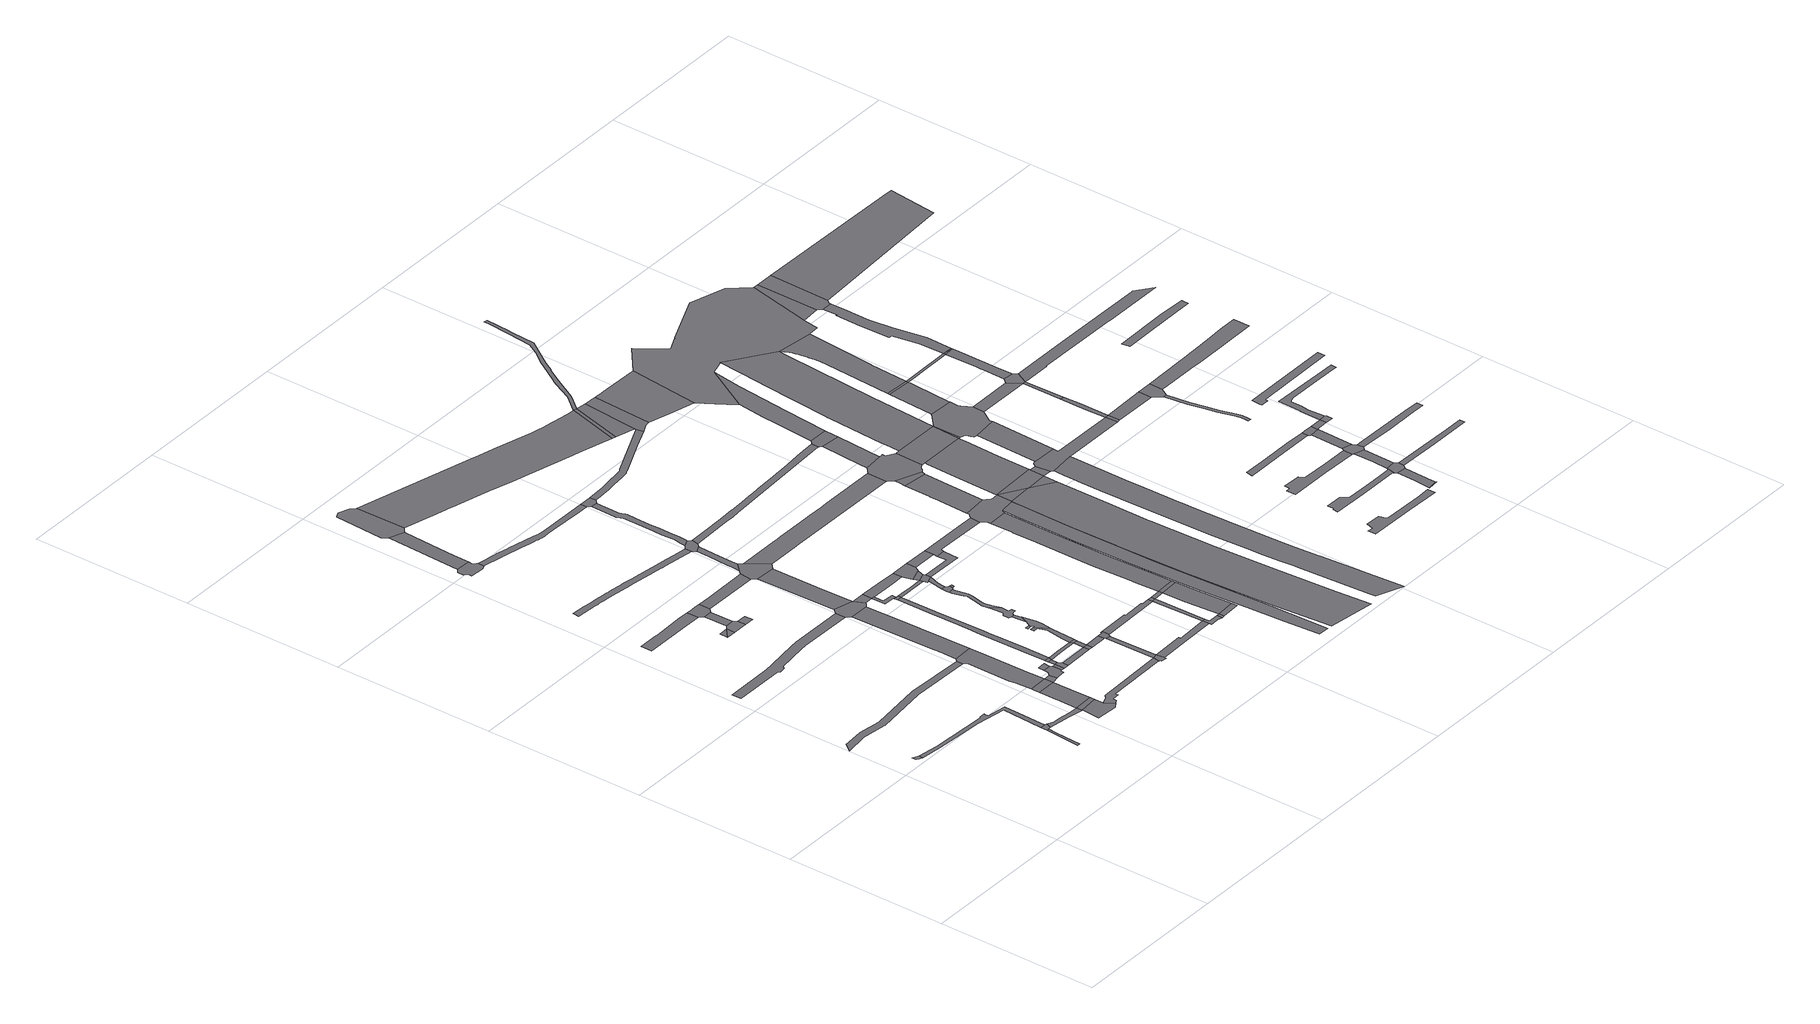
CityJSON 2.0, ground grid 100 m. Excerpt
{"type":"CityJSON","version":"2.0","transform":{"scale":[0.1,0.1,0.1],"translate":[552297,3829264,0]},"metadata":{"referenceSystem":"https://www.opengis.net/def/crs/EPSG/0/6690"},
"CityObjects":{
"road1":{"type":"Road","geometry":[{"type":"MultiSurface","lod":"1","boundaries":[[[0,1,2,3,4]]]}]},
"road2":{"type":"Road","attributes":{"RoadStructureAttribute.sectionType":"1"},"geometry":[{"type":"MultiSurface","lod":"1","boundaries":[[[5,6,7,8,9,10,11,12,13,14,15,4,3,16,17,18,19,20]]]}]},
"road3":{"type":"Road","attributes":{"RoadStructureAttribute.sectionType":"1"},"geometry":[{"type":"MultiSurface","lod":"1","boundaries":[[[21,22,23,24,25,26,27,28,29,30,31]]]}]},
"road4":{"type":"Road","attributes":{"RoadStructureAttribute.sectionType":"1"},"geometry":[{"type":"MultiSurface","lod":"1","boundaries":[[[32,33,34,35,36]]]}]},
"road5":{"type":"Road","geometry":[{"type":"MultiSurface","lod":"1","boundaries":[[[19,34,33,37,38,20]]]}]},
"road6":{"type":"Road","attributes":{"RoadStructureAttribute.sectionType":"1"},"geometry":[{"type":"MultiSurface","lod":"1","boundaries":[[[39,40,41,38,37,42,43,44,45]]]}]},
"road7":{"type":"Road","attributes":{"RoadStructureAttribute.sectionType":"1"},"geometry":[{"type":"MultiSurface","lod":"1","boundaries":[[[46,47,48,49,50,51,52,53]]]}]},
"road8":{"type":"Road","attributes":{"RoadStructureAttribute.sectionType":"1"},"geometry":[{"type":"MultiSurface","lod":"1","boundaries":[[[54,55,56,57,58,59,60,61,62,63,64,65,66,67,68,69]]]}]},
"road9":{"type":"Road","attributes":{"RoadStructureAttribute.sectionType":"1"},"geometry":[{"type":"MultiSurface","lod":"1","boundaries":[[[70,71,72]]]}]},
"road10":{"type":"Road","attributes":{"RoadStructureAttribute.sectionType":"1"},"geometry":[{"type":"MultiSurface","lod":"1","boundaries":[[[73,71,70]]]}]},
"road11":{"type":"Road","geometry":[{"type":"MultiSurface","lod":"1","boundaries":[[[74,75,76,77,78,79]]]}]},
"road12":{"type":"Road","geometry":[{"type":"MultiSurface","lod":"1","boundaries":[[[80,45,44,75,74]]]}]},
"road13":{"type":"Road","geometry":[{"type":"MultiSurface","lod":"1","boundaries":[[[81,70,72,82,83,84]]]}]},
"road14":{"type":"Road","attributes":{"RoadStructureAttribute.sectionType":"1"},"geometry":[{"type":"MultiSurface","lod":"1","boundaries":[[[85,86,87,88,89,45,80,90,91,92]]]}]},
"road15":{"type":"Road","geometry":[{"type":"MultiSurface","lod":"1","boundaries":[[[93,94,95,96,97,98,99,100,101,102,103,104,105,106,107,108,109]]]}]},
"road16":{"type":"Road","attributes":{"RoadStructureAttribute.sectionType":"1"},"geometry":[{"type":"MultiSurface","lod":"1","boundaries":[[[110,81,84,111]]]}]},
"road17":{"type":"Road","geometry":[{"type":"MultiSurface","lod":"1","boundaries":[[[112,113,114,85,92]]]}]},
"road18":{"type":"Road","geometry":[{"type":"MultiSurface","lod":"1","boundaries":[[[115,116,53,52,110,111,117,118]]]}]},
"road19":{"type":"Road","geometry":[{"type":"MultiSurface","lod":"1","boundaries":[[[119,120,83,82]]]}]},
"road20":{"type":"Road","attributes":{"function":"3","RoadStructureAttribute.sectionType":"1"},"geometry":[{"type":"MultiSurface","lod":"1","boundaries":[[[121,122,93,109,123,124,125,126]]]}]},
"road21":{"type":"Road","geometry":[{"type":"MultiSurface","lod":"1","boundaries":[[[127,128,129,130,131,132,31,30,133,134,135,136,137,138,113,112]]]}]},
"road22":{"type":"Road","attributes":{"RoadStructureAttribute.sectionType":"1"},"geometry":[{"type":"MultiSurface","lod":"1","boundaries":[[[139,112,92,140]]]}]},
"road23":{"type":"Road","geometry":[{"type":"MultiSurface","lod":"1","boundaries":[[[141,142,139,140,143,144,145,146,147,148]]]}]},
"road24":{"type":"Road","attributes":{"RoadStructureAttribute.sectionType":"1"},"geometry":[{"type":"MultiSurface","lod":"1","boundaries":[[[149,150,151,152,153,154,155,156,157,158,159,160,161,162,163,164,165,166,167,168,169,170,171,172,173,174,175,176,177,178,179,180,181,182,183,184,185,186,187]]]}]},
"road25":{"type":"Road","geometry":[{"type":"MultiSurface","lod":"1","boundaries":[[[188,189,141,148]]]}]},
"road26":{"type":"Road","geometry":[{"type":"MultiSurface","lod":"1","boundaries":[[[190,191,192,193,121,126,194,195,196,197]]]}]},
"road27":{"type":"Road","attributes":{"RoadStructureAttribute.sectionType":"1"},"geometry":[{"type":"MultiSurface","lod":"1","boundaries":[[[147,146,198,199]]]}]},
"road28":{"type":"Road","attributes":{"RoadStructureAttribute.sectionType":"1"},"geometry":[{"type":"MultiSurface","lod":"1","boundaries":[[[200,201,202,79,78,203,204,205,206,207]]]}]},
"road29":{"type":"Road","geometry":[{"type":"MultiSurface","lod":"1","boundaries":[[[208,209,199,198,210,211]]]}]},
"road30":{"type":"Road","attributes":{"RoadStructureAttribute.sectionType":"1"},"geometry":[{"type":"MultiSurface","lod":"1","boundaries":[[[212,213,214,215,216,217,132,131,218,219]]]}]},
"road31":{"type":"Road","attributes":{"RoadStructureAttribute.sectionType":"1"},"geometry":[{"type":"MultiSurface","lod":"1","boundaries":[[[220,199,209,221]]]}]},
"road32":{"type":"Road","geometry":[{"type":"MultiSurface","lod":"1","boundaries":[[[222,220,221,223]]]}]},
"road33":{"type":"Road","attributes":{"RoadStructureAttribute.sectionType":"1"},"geometry":[{"type":"MultiSurface","lod":"1","boundaries":[[[224,118,117,225,226]]]}]},
"road34":{"type":"Road","attributes":{"RoadStructureAttribute.sectionType":"1"},"geometry":[{"type":"MultiSurface","lod":"1","boundaries":[[[227,211,210,228]]]}]},
"road35":{"type":"Road","geometry":[{"type":"MultiSurface","lod":"1","boundaries":[[[229,69,68,230,212,219,231,232,233]]]}]},
"road36":{"type":"Road","attributes":{"RoadStructureAttribute.sectionType":"1"},"geometry":[{"type":"MultiSurface","lod":"1","boundaries":[[[234,223,221,235,236,237]]]}]},
"road37":{"type":"Road","attributes":{"RoadStructureAttribute.sectionType":"1"},"geometry":[{"type":"MultiSurface","lod":"1","boundaries":[[[238,239,240,241,242,243,244,245,246,247,248,249,250,251,222,223]]]}]},
"road38":{"type":"Road","attributes":{"RoadStructureAttribute.sectionType":"1"},"geometry":[{"type":"MultiSurface","lod":"1","boundaries":[[[252,253,254,255,256,257,258,259,260,261,262,105,104,263,264,265,266,267,268,269,270,271,272,273,274,275,276,277,278,279,280,281,282,283,284,285,286,287,288,289,290,291,292,293,294]]]}]},
"road39":{"type":"Road","attributes":{"RoadStructureAttribute.sectionType":"1"},"geometry":[{"type":"MultiSurface","lod":"1","boundaries":[[[295,296,297,229,233,298,299,300,301,302]]]}]},
"road40":{"type":"Road","geometry":[{"type":"MultiSurface","lod":"1","boundaries":[[[303,233,232,304,305]]]}]},
"road41":{"type":"Road","geometry":[{"type":"MultiSurface","lod":"1","boundaries":[[[306,227,228,307]]]}]},
"road42":{"type":"Road","attributes":{"RoadStructureAttribute.sectionType":"1"},"geometry":[{"type":"MultiSurface","lod":"1","boundaries":[[[236,227,306,308]]]}]},
"road43":{"type":"Road","geometry":[{"type":"MultiSurface","lod":"1","boundaries":[[[237,236,308,309]]]}]},
"road44":{"type":"Road","geometry":[{"type":"MultiSurface","lod":"1","boundaries":[[[310,200,207,311,312,313,314,315,316]]]}]},
"road45":{"type":"Road","attributes":{"RoadStructureAttribute.sectionType":"1"},"geometry":[{"type":"MultiSurface","lod":"1","boundaries":[[[317,318,319,320,321,322,323,237,309,324,325,326]]]}]},
"road46":{"type":"Road","attributes":{"RoadStructureAttribute.sectionType":"1"},"geometry":[{"type":"MultiSurface","lod":"1","boundaries":[[[304,327,328,329,330,331,332]]]}]},
"road47":{"type":"Road","attributes":{"RoadStructureAttribute.sectionType":"1"},"geometry":[{"type":"MultiSurface","lod":"1","boundaries":[[[333,306,307,334,335]]]}]},
"road48":{"type":"Road","geometry":[{"type":"MultiSurface","lod":"1","boundaries":[[[336,337,338,339,340]]]}]},
"road49":{"type":"Road","geometry":[{"type":"MultiSurface","lod":"1","boundaries":[[[341,342,343,344,226,225,295,302,345,346]]]}]},
"road50":{"type":"Road","geometry":[{"type":"MultiSurface","lod":"1","boundaries":[[[328,245,244,347,329]]]}]},
"road51":{"type":"Road","attributes":{"RoadStructureAttribute.sectionType":"1"},"geometry":[{"type":"MultiSurface","lod":"1","boundaries":[[[348,200,310,349]]]}]},
"road52":{"type":"Road","attributes":{"RoadStructureAttribute.sectionType":"1"},"geometry":[{"type":"MultiSurface","lod":"1","boundaries":[[[350,351,352,353,354,355,356,357,358,343,342]]]}]},
"road53":{"type":"Road","geometry":[{"type":"MultiSurface","lod":"1","boundaries":[[[359,360,361,362,340,339,363,364,317,326]]]}]},
"road54":{"type":"Road","attributes":{"RoadStructureAttribute.sectionType":"1"},"geometry":[{"type":"MultiSurface","lod":"1","boundaries":[[[365,366,367,368,362,361]]]}]},
"road55":{"type":"Road","geometry":[{"type":"MultiSurface","lod":"1","boundaries":[[[369,370,371,333,335,372,348,349,373,374,375]]]}]},
"road56":{"type":"Road","geometry":[{"type":"MultiSurface","lod":"1","boundaries":[[[376,377,378,187,186,379,380,354,353,381,382]]]}]},
"road57":{"type":"Road","attributes":{"RoadStructureAttribute.sectionType":"1"},"geometry":[{"type":"MultiSurface","lod":"1","boundaries":[[[383,384,305,304,332,385,386,387]]]}]},
"road58":{"type":"Road","geometry":[{"type":"MultiSurface","lod":"1","boundaries":[[[388,389,390,391,392,367,366,393,394,395,396,397,398,399]]]}]},
"road59":{"type":"Road","attributes":{"RoadStructureAttribute.sectionType":"1"},"geometry":[{"type":"MultiSurface","lod":"1","boundaries":[[[400,401,402,403,404,347,244,405,406,407,408,409,410]]]}]},
"road60":{"type":"Road","attributes":{"RoadStructureAttribute.sectionType":"1"},"geometry":[{"type":"MultiSurface","lod":"1","boundaries":[[[411,412,413,414,415,416,417,418,419,420,421,422,423,424,425,426,427,428,388,399]]]}]},
"road61":{"type":"Road","attributes":{"RoadStructureAttribute.sectionType":"1"},"geometry":[{"type":"MultiSurface","lod":"1","boundaries":[[[429,430,310,316,431,432,433]]]}]},
"road62":{"type":"Road","geometry":[{"type":"MultiSurface","lod":"1","boundaries":[[[434,435,421,420,436,437,438,439]]]}]},
"road63":{"type":"Road","attributes":{"RoadStructureAttribute.sectionType":"1"},"geometry":[{"type":"MultiSurface","lod":"1","boundaries":[[[440,441,442,443,444,445,446,447,448,449,450,451,452,453,454,455,456,457,458,459,460,461,462,463,464,465,466,467,468,469,378,377]]]}]},
"road64":{"type":"Road","geometry":[{"type":"MultiSurface","lod":"1","boundaries":[[[470,471,437,436]]]}]},
"road65":{"type":"Road","attributes":{"RoadStructureAttribute.sectionType":"1"},"geometry":[{"type":"MultiSurface","lod":"1","boundaries":[[[472,473,474,475,476,434,439]]]}]},
"road66":{"type":"Road","geometry":[{"type":"MultiSurface","lod":"1","boundaries":[[[477,410,409,478,475,474,479]]]}]},
"road67":{"type":"Road","attributes":{"RoadStructureAttribute.sectionType":"1"},"geometry":[{"type":"MultiSurface","lod":"1","boundaries":[[[480,481,410,477]]]}]},
"road68":{"type":"Road","geometry":[{"type":"MultiSurface","lod":"1","boundaries":[[[387,386,481,480,482,483]]]}]},
"road69":{"type":"Road","attributes":{"RoadStructureAttribute.sectionType":"1"},"geometry":[{"type":"MultiSurface","lod":"1","boundaries":[[[484,485,486,487,369,375,488,489]]]}]},
"road70":{"type":"Road","geometry":[{"type":"MultiSurface","lod":"1","boundaries":[[[490,491,294,293,455,454,492]]]}]},
"road71":{"type":"Road","attributes":{"RoadStructureAttribute.sectionType":"1"},"geometry":[{"type":"MultiSurface","lod":"1","boundaries":[[[493,494,479,474,495,496]]]}]},
"road72":{"type":"Road","attributes":{"function":"3","RoadStructureAttribute.sectionType":"1"},"geometry":[{"type":"MultiSurface","lod":"1","boundaries":[[[497,498,499,500,501,502,503,504,505,196,195,506,507,508,509,510,511,512,513,514,515,516,517,518,519,520,521]]]}]},
"road73":{"type":"Road","geometry":[{"type":"MultiSurface","lod":"1","boundaries":[[[483,482,522,523]]]}]},
"road74":{"type":"Road","geometry":[{"type":"MultiSurface","lod":"1","boundaries":[[[524,525,433,432,526,527,528,529]]]}]},
"road75":{"type":"Road","geometry":[{"type":"MultiSurface","lod":"1","boundaries":[[[530,488,433,525]]]}]},
"road76":{"type":"Road","geometry":[{"type":"MultiSurface","lod":"1","boundaries":[[[529,528,531,532]]]}]},
"road77":{"type":"Road","geometry":[{"type":"MultiSurface","lod":"1","boundaries":[[[533,489,488,530]]]}]},
"road78":{"type":"Road","attributes":{"RoadStructureAttribute.sectionType":"1"},"geometry":[{"type":"MultiSurface","lod":"1","boundaries":[[[534,533,530,535]]]}]},
"road79":{"type":"Road","geometry":[{"type":"MultiSurface","lod":"1","boundaries":[[[536,532,531,537]]]}]},
"road80":{"type":"Road","attributes":{"RoadStructureAttribute.sectionType":"1"},"geometry":[{"type":"MultiSurface","lod":"1","boundaries":[[[538,539,540,541,542,543,544,545,546,346,345,547,548,549,550,551,552,553]]]}]},
"road81":{"type":"Road","attributes":{"function":"3","RoadStructureAttribute.sectionType":"1"},"geometry":[{"type":"MultiSurface","lod":"1","boundaries":[[[554,555,535,556,557,558,532,536]]]}]},
"road82":{"type":"Road","geometry":[{"type":"MultiSurface","lod":"1","boundaries":[[[559,534,535,555]]]}]},
"road83":{"type":"Road","attributes":{"RoadStructureAttribute.sectionType":"1"},"geometry":[{"type":"MultiSurface","lod":"1","boundaries":[[[560,523,522,493,496,561,562,563,564,565]]]}]},
"road84":{"type":"Road","attributes":{"RoadStructureAttribute.sectionType":"1"},"geometry":[{"type":"MultiSurface","lod":"1","boundaries":[[[566,567,568,569,570,571,572,573,574,575,576,577,578,579,580,581,382,381,582,583,584,585,586,587,588]]]}]},
"road85":{"type":"Road","attributes":{"RoadStructureAttribute.sectionType":"1"},"geometry":[{"type":"MultiSurface","lod":"1","boundaries":[[[589,590,591,592,593,594,595,596,597,598,490,492,599,600,601,602,603,604,605,606,607,608,609,610,611,612,613,614]]]}]},
"road86":{"type":"Road","attributes":{"function":"3","RoadStructureAttribute.sectionType":"1"},"geometry":[{"type":"MultiSurface","lod":"1","boundaries":[[[615,616,617,618,619,620,621,622,623,624,625,626,627,534,559]]]}]},
"road87":{"type":"Road","attributes":{"function":"3","RoadStructureAttribute.sectionType":"7"},"geometry":[{"type":"MultiSurface","lod":"1","boundaries":[[[628,629,630,631,632,633,634,635,636,637,638,639,640,641,642,643,644,645,646,647,648,649]]]}]},
"road88":{"type":"Road","attributes":{"function":"1","RoadStructureAttribute.sectionType":"7"},"geometry":[{"type":"MultiSurface","lod":"1","boundaries":[[[650,651,652,653,654,655,656,657,658,659,660,661,662,663,664,665]]]}]},
"road89":{"type":"Road","geometry":[{"type":"MultiSurface","lod":"1","boundaries":[[[666,667,668,669,670,671,672,673,565,564,674,619,618,675,638,637,651]]]}]},
"road90":{"type":"Road","geometry":[{"type":"MultiSurface","lod":"1","boundaries":[[[676,521,520,677,678]]]}]},
"road91":{"type":"Road","geometry":[{"type":"MultiSurface","lod":"1","boundaries":[[[651,679,652]]]}]},
"road92":{"type":"Road","attributes":{"function":"3","RoadStructureAttribute.sectionType":"1"},"geometry":[{"type":"MultiSurface","lod":"1","boundaries":[[[680,681,682,683,684,671,670,685,686,687,688]]]}]},
"road93":{"type":"Road","attributes":{"function":"3","RoadStructureAttribute.sectionType":"1"},"geometry":[{"type":"MultiSurface","lod":"1","boundaries":[[[689,690,678,677,691,692]]]}]},
"road94":{"type":"Road","attributes":{"function":"3","RoadStructureAttribute.sectionType":"1"},"geometry":[{"type":"MultiSurface","lod":"1","boundaries":[[[693,694,695,680,688,696,697,698,699]]]}]},
"road95":{"type":"Road","geometry":[{"type":"MultiSurface","lod":"1","boundaries":[[[700,701,692,691,702,589,614,703,704,705]]]}]},
"road96":{"type":"Road","geometry":[{"type":"MultiSurface","lod":"1","boundaries":[[[706,707,708,709,710,711,712,553,552,713,693,699,714,715,716,717,718,719,720,721,722,723]]]}]},
"road97":{"type":"Road","attributes":{"function":"3","RoadStructureAttribute.sectionType":"1"},"geometry":[{"type":"MultiSurface","lod":"1","boundaries":[[[724,666,651,650]]]}]},
"road98":{"type":"Road","attributes":{"function":"3","RoadStructureAttribute.sectionType":"1"},"geometry":[{"type":"MultiSurface","lod":"1","boundaries":[[[725,726,727,711,710,728]]]}]},
"road99":{"type":"Road","geometry":[{"type":"MultiSurface","lod":"1","boundaries":[[[729,724,650,730,731]]]}]},
"road100":{"type":"Road","attributes":{"function":"3","RoadStructureAttribute.sectionType":"1"},"geometry":[{"type":"MultiSurface","lod":"1","boundaries":[[[732,733,734,735,736,737,738,739,740,741,742,743,744,745,746,747,748,749,750,751,752,753,754,755,756,757,758,759,760,761,762,763,764,765,766,767,768,769]]]}]},
"road101":{"type":"Road","geometry":[{"type":"MultiSurface","lod":"1","boundaries":[[[770,771,566,588,772,725,728,773,774]]]}]},
"road102":{"type":"Road","geometry":[{"type":"MultiSurface","lod":"1","boundaries":[[[730,650,665]]]}]},
"road103":{"type":"Road","geometry":[{"type":"MultiSurface","lod":"1","boundaries":[[[775,776,777,778,705,704,779,780,781]]]}]},
"road104":{"type":"Road","attributes":{"function":"1","RoadStructureAttribute.sectionType":"7"},"geometry":[{"type":"MultiSurface","lod":"1","boundaries":[[[782,783,784,724,729,785,786,787,788]]]}]},
"road105":{"type":"Road","attributes":{"RoadStructureAttribute.sectionType":"1"},"geometry":[{"type":"MultiSurface","lod":"1","boundaries":[[[789,790,791,792,793,794,795,796,797,798,676,678,799,800,801,802,803,804,805,806,807]]]}]},
"road106":{"type":"Road","geometry":[{"type":"MultiSurface","lod":"1","boundaries":[[[808,809,731,730,810,811]]]}]},
"road107":{"type":"Road","geometry":[{"type":"MultiSurface","lod":"1","boundaries":[[[723,722,782,788,812,813]]]}]},
"road108":{"type":"Road","attributes":{"function":"3","RoadStructureAttribute.sectionType":"1"},"geometry":[{"type":"MultiSurface","lod":"1","boundaries":[[[814,815,816,817,818,819,820,821,770,774]]]}]},
"road109":{"type":"Road","attributes":{"function":"3","RoadStructureAttribute.sectionType":"1"},"geometry":[{"type":"MultiSurface","lod":"1","boundaries":[[[822,812,788,823,824,825,826]]]}]},
"road110":{"type":"Road","attributes":{"function":"3","RoadStructureAttribute.sectionType":"1"},"geometry":[{"type":"MultiSurface","lod":"1","boundaries":[[[827,828,829,830]]]}]},
"road111":{"type":"Road","attributes":{"function":"1","RoadStructureAttribute.sectionType":"7"},"geometry":[{"type":"MultiSurface","lod":"1","boundaries":[[[831,832,833,834,835,836,837,838,813,812,839,840,841]]]}]},
"road112":{"type":"Road","geometry":[{"type":"MultiSurface","lod":"1","boundaries":[[[842,826,825,843,844,845,846,847,848,849,828,827,850,851,852,853,854,855,856]]]}]},
"road113":{"type":"Road","attributes":{"RoadStructureAttribute.sectionType":"1"},"geometry":[{"type":"MultiSurface","lod":"1","boundaries":[[[829,857,858,859,860,861,808,811,862,748,747,863,864,865,830]]]}]},
"road114":{"type":"Road","attributes":{"RoadStructureAttribute.sectionType":"1"},"geometry":[{"type":"MultiSurface","lod":"1","boundaries":[[[866,867,868,869,870,871,872,873,874,875,876,877]]]}]},
"road115":{"type":"Road","attributes":{"function":"3","RoadStructureAttribute.sectionType":"1"},"geometry":[{"type":"MultiSurface","lod":"1","boundaries":[[[878,879,880,842,856,881,882,883,884,885]]]}]},
"road116":{"type":"Road","attributes":{"RoadStructureAttribute.sectionType":"1"},"geometry":[{"type":"MultiSurface","lod":"1","boundaries":[[[886,887,888,889,890,891,892,893,894,895,896,897,898,899]]]}]},
"road117":{"type":"Road","geometry":[{"type":"MultiSurface","lod":"1","boundaries":[[[900,878,885,901]]]}]},
"road118":{"type":"Road","attributes":{"RoadStructureAttribute.sectionType":"1"},"geometry":[{"type":"MultiSurface","lod":"1","boundaries":[[[902,903,904,905,906,907,908,909,910,911]]]}]},
"road119":{"type":"Road","geometry":[{"type":"MultiSurface","lod":"1","boundaries":[[[912,913,914,915,916,917,918,919,920,781,780,921,922,818,817,923,924,925,926,831,841,927,928,929,930,931,932,933]]]}]},
"road120":{"type":"Road","attributes":{"function":"3","RoadStructureAttribute.sectionType":"1"},"geometry":[{"type":"MultiSurface","lod":"1","boundaries":[[[928,934,935,936,937,938,939,940,941,942,943,944,945,946,900,901,947,948,949,950,951,929]]]}]},
"road121":{"type":"Road","attributes":{"RoadStructureAttribute.sectionType":"1"},"geometry":[{"type":"MultiSurface","lod":"1","boundaries":[[[952,953,954,955,956,957,958]]]}]},
"road122":{"type":"Road","attributes":{"RoadStructureAttribute.sectionType":"1"},"geometry":[{"type":"MultiSurface","lod":"1","boundaries":[[[853,852,959,960]]]}]},
"road123":{"type":"Road","geometry":[{"type":"MultiSurface","lod":"1","boundaries":[[[961,864,863,962]]]}]},
"road124":{"type":"Road","attributes":{"RoadStructureAttribute.sectionType":"1"},"geometry":[{"type":"MultiSurface","lod":"1","boundaries":[[[963,964,965]]]}]},
"road125":{"type":"Road","attributes":{"RoadStructureAttribute.sectionType":"1"},"geometry":[{"type":"MultiSurface","lod":"1","boundaries":[[[966,967,964,963,968,969]]]}]},
"road126":{"type":"Road","attributes":{"RoadStructureAttribute.sectionType":"1"},"geometry":[{"type":"MultiSurface","lod":"1","boundaries":[[[970,971,864,961,972,973]]]}]},
"road127":{"type":"Road","geometry":[{"type":"MultiSurface","lod":"1","boundaries":[[[974,975,899,898,966,969,976,977]]]}]},
"road128":{"type":"Road","attributes":{"RoadStructureAttribute.sectionType":"1"},"geometry":[{"type":"MultiSurface","lod":"1","boundaries":[[[978,979,901,885,980,981,982,983]]]}]},
"road129":{"type":"Road","attributes":{"RoadStructureAttribute.sectionType":"1"},"geometry":[{"type":"MultiSurface","lod":"1","boundaries":[[[959,970,973,984]]]}]},
"road130":{"type":"Road","attributes":{"RoadStructureAttribute.sectionType":"1"},"geometry":[{"type":"MultiSurface","lod":"1","boundaries":[[[985,986,987,975,974,988]]]}]},
"road131":{"type":"Road","attributes":{"RoadStructureAttribute.sectionType":"1"},"geometry":[{"type":"MultiSurface","lod":"1","boundaries":[[[989,961,962,990]]]}]},
"road132":{"type":"Road","geometry":[{"type":"MultiSurface","lod":"1","boundaries":[[[991,960,959,984,992,993]]]}]},
"road133":{"type":"Road","geometry":[{"type":"MultiSurface","lod":"1","boundaries":[[[994,995,911,910,985,988,996,997,998,999]]]}]},
"road134":{"type":"Road","attributes":{"RoadStructureAttribute.sectionType":"1"},"geometry":[{"type":"MultiSurface","lod":"1","boundaries":[[[1000,1001,1002,994,999]]]}]},
"road135":{"type":"Road","attributes":{"RoadStructureAttribute.sectionType":"1"},"geometry":[{"type":"MultiSurface","lod":"1","boundaries":[[[1003,1004,1005,983,1006,1007,1008,1009,1010,991,993]]]}]},
"road136":{"type":"Road","geometry":[{"type":"MultiSurface","lod":"1","boundaries":[[[1011,958,957,1012,1001,1000,1013,1014]]]}]},
"road137":{"type":"Road","attributes":{"RoadStructureAttribute.sectionType":"1"},"geometry":[{"type":"MultiSurface","lod":"1","boundaries":[[[1015,1016,1017,1018,1019,1020,1021,1022,1023,1024,1025,1026,1027,1028,1029,1030]]]}]},
"road138":{"type":"Road","geometry":[{"type":"MultiSurface","lod":"1","boundaries":[[[978,983,1005]]]}]},
"road139":{"type":"Road","attributes":{"RoadStructureAttribute.sectionType":"1"},"geometry":[{"type":"MultiSurface","lod":"1","boundaries":[[[978,1005,1031]]]}]},
"road140":{"type":"Road","geometry":[{"type":"MultiSurface","lod":"1","boundaries":[[[1032,989,990,1030,1029,1033]]]}]},
"road141":{"type":"Road","attributes":{"RoadStructureAttribute.sectionType":"1"},"geometry":[{"type":"MultiSurface","lod":"1","boundaries":[[[1014,1013,1034,1035]]]}]},
"road142":{"type":"Road","attributes":{"RoadStructureAttribute.sectionType":"1"},"geometry":[{"type":"MultiSurface","lod":"1","boundaries":[[[1036,1037,1038,1039,1040,1041,1042,1043,1044,978,1031,1045,1046,1047,1048,1049,1050]]]}]},
"road143":{"type":"Road","attributes":{"RoadStructureAttribute.sectionType":"1"},"geometry":[{"type":"MultiSurface","lod":"1","boundaries":[[[1051,1052,977,976,1053,1054,1055]]]}]},
"road144":{"type":"Road","geometry":[{"type":"MultiSurface","lod":"1","boundaries":[[[1056,1035,1034,1057,1058,1059]]]}]},
"road145":{"type":"Road","geometry":[{"type":"MultiSurface","lod":"1","boundaries":[[[1060,932,931,1061,1062]]]}]},
"road146":{"type":"Road","attributes":{"RoadStructureAttribute.sectionType":"1"},"geometry":[{"type":"MultiSurface","lod":"1","boundaries":[[[1063,1064,997,996,1065,1066,1067,1068]]]}]},
"road147":{"type":"Road","geometry":[{"type":"MultiSurface","lod":"1","boundaries":[[[1062,1061,1036,1050,1069,1070,1071]]]}]},
"road148":{"type":"Road","attributes":{"RoadStructureAttribute.sectionType":"1"},"geometry":[{"type":"MultiSurface","lod":"1","boundaries":[[[1072,1073,1074,1075,1076,1035,1056,1077,1078,1079,1080,1081,1082,1083,1084,1085,1086,1087]]]}]},
"road149":{"type":"Road","attributes":{"RoadStructureAttribute.sectionType":"1"},"geometry":[{"type":"MultiSurface","lod":"1","boundaries":[[[1088,1089,1090,1091,1092,1093,1094,1095,1096,1097]]]}]},
"road150":{"type":"Road","attributes":{"RoadStructureAttribute.sectionType":"1"},"geometry":[{"type":"MultiSurface","lod":"1","boundaries":[[[1098,1099,992,984,1100,1101,1102,1103,1104,1105,1106,1107]]]}]},
"road151":{"type":"Road","attributes":{"RoadStructureAttribute.sectionType":"1"},"geometry":[{"type":"MultiSurface","lod":"1","boundaries":[[[1108,1109,1110,1111,1112,1113,1032,1033,1114,1115,1116,1117,1118,1119,1120]]]}]},
"road152":{"type":"Road","attributes":{"RoadStructureAttribute.sectionType":"1"},"geometry":[{"type":"MultiSurface","lod":"1","boundaries":[[[1121,1122,1123,1124,1125,1126,1127]]]}]},
"road153":{"type":"Road","attributes":{"RoadStructureAttribute.sectionType":"1"},"geometry":[{"type":"MultiSurface","lod":"1","boundaries":[[[1128,1071,1070,1129,1130]]]}]}
},
"vertices":[
[158,1076,0],[159,1049,0],[171,1039,0],[192,1032,0],[193,1058,0],
[832,817,0],[834,890,0],[837,983,0],[830,984,0],[717,1000,0],[717,1024,0],[717,1026,0],[701,1026,0],[682,1026,0],[675,1021,0],[321,1039,0],[320,1017,0],[628,998,0],[809,968,0],[798,714,0],[830,712,0],
[656,1456,0],[321,1421,0],[181,1438,0],[48,1431,0],[10,1379,0],[156,1397,0],[305,1379,0],[316,1375,0],[654,1413,0],[1025,1405,0],[1026,1444,0],
[806,617,0],[811,670,0],[796,665,0],[779,455,0],[797,454,0],
[826,672,0],[842,707,0],
[998,679,0],[923,686,0],[883,688,0],[827,672,0],[966,654,0],[1059,639,0],[1060,676,0],
[471,2853,0],[269,2850,0],[255,2851,0],[127,2851,0],[127,2782,0],[429,2781,0],[529,2781,0],[529,2853,0],
[659,2229,0],[615,2224,0],[411,2199,0],[356,2192,0],[74,2192,0],[57,2192,0],[56,2132,0],[370,2133,0],[384,2120,0],[421,2126,0],[433,2141,0],[623,2164,0],[665,2169,0],[854,2167,0],[1000,2166,0],[999,2227,0],
[534,2593,0],[475,2541,0],[534,2541,0],
[475,2593,0],
[1183,649,0],[1063,639,0],[1054,526,0],[1186,517,0],[1220,539,0],[1184,593,0],
[1182,679,0],
[556,2612,0],[627,2540,0],[627,2592,0],[608,2612,0],
[1058,920,0],[1058,879,0],[1058,808,0],[1058,806,0],[1060,678,0],[1179,810,0],[1178,881,0],[1177,920,0],
[122,4063,0],[106,4051,0],[101,4048,0],[100,4047,0],[97,4009,0],[100,4008,0],[107,4000,0],[118,3986,0],[116,3967,0],[204,3959,0],[227,3971,0],[229,3973,0],[234,4013,0],[231,4013,0],[226,4018,0],[210,4036,0],[211,4059,0],
[555,2757,0],[607,2757,0],
[1175,975,0],[1057,972,0],[1057,952,0],
[597,2852,0],[573,2852,0],[630,2781,0],[630,2851,0],
[688,2540,0],[688,2592,0],
[139,4534,0],[139,4518,0],[215,4160,0],[215,4162,0],[222,4317,0],[230,4499,0],
[1173,1068,0],[1173,1075,0],[1172,1116,0],[1165,1400,0],[1164,1463,0],[1044,1462,0],[1044,1386,0],[1044,1317,0],[1044,1316,0],[1045,1115,0],[1053,1064,0],[1054,1058,0],
[1216,978,0],[1225,929,0],
[1237,1027,0],[1237,999,0],[1243,932,0],[1285,932,0],[1287,955,0],[1297,955,0],[1296,1015,0],[1288,1027,0],
[920,3241,0],[866,3248,0],[811,3255,0],[767,3261,0],[718,3267,0],[666,3273,0],[664,3274,0],[659,3274,0],[615,3280,0],[563,3287,0],[559,3287,0],[556,3288,0],[515,3293,0],[461,3300,0],[424,3303,0],[422,3303,0],[388,3306,0],[343,3311,0],[288,3316,0],[246,3320,0],[159,3327,0],[155,3285,0],[286,3277,0],[309,3275,0],[320,3275,0],[328,3274,0],[354,3271,0],[382,3268,0],[420,3263,0],[554,3247,0],[560,3247,0],[584,3244,0],[654,3235,0],[660,3234,0],[786,3217,0],[789,3216,0],[817,3212,0],[1007,3189,0],[1005,3231,0],
[1289,1066,0],[1237,1064,0],
[164,4889,0],[157,4885,0],[130,4871,0],[116,4565,0],[245,4512,0],[261,4526,0],[257,4838,0],[231,4863,0],
[1317,956,0],[1316,1015,0],
[1682,639,0],[1244,626,0],[1224,609,0],[1243,553,0],[1242,573,0],[1289,575,0],[1289,595,0],[1675,600,0],
[1344,1003,0],[1342,1019,0],[1354,956,0],[1353,992,0],
[1027,2139,0],[1033,1938,0],[1042,1602,0],[1042,1601,0],[1043,1570,0],[1044,1567,0],[1153,1941,0],[1148,2137,0],
[1314,1058,0],[1342,1058,0],
[1314,1080,0],[1349,1080,0],
[717,2851,0],[984,2780,0],[991,2852,0],
[1539,995,0],[1539,959,0],
[1024,2256,0],[1012,2154,0],[1163,2151,0],[1176,2163,0],[1144,2225,0],
[1422,1081,0],[1422,1061,0],[1538,1062,0],[1531,1082,0],
[1347,1255,0],[1343,1430,0],[1343,1477,0],[1342,1514,0],[1339,1627,0],[1335,1767,0],[1329,2044,0],[1300,2044,0],[1304,1839,0],[1306,1646,0],[1307,1562,0],[1307,1494,0],[1308,1429,0],[1312,1237,0],
[849,3922,0],[847,3922,0],[681,3923,0],[645,3928,0],[618,3935,0],[611,3936,0],[446,3972,0],[441,3974,0],[373,3988,0],[366,3990,0],[357,3992,0],[345,3953,0],[359,3950,0],[362,3950,0],[373,3947,0],[407,3940,0],[433,3934,0],[437,3933,0],[490,3921,0],[509,3917,0],[522,3914,0],[539,3910,0],[552,3907,0],[566,3904,0],[577,3902,0],[583,3901,0],[598,3897,0],[603,3897,0],[609,3896,0],[613,3895,0],[630,3893,0],[636,3893,0],[649,3891,0],[682,3891,0],[708,3890,0],[741,3889,0],[775,3888,0],[830,3887,0],[891,3886,0],[902,3885,0],[916,3885,0],[1003,3883,0],[1003,3922,0],
[1011,2755,0],[1019,2471,0],[1024,2265,0],[1144,2241,0],[1144,2251,0],[1143,2252,0],[1140,2407,0],[1131,2747,0],
[1148,2225,0],[1228,2163,0],[1229,2224,0],
[1565,996,0],[1566,959,0],
[1567,1060,0],
[1568,1080,0],
[1712,648,0],[1681,599,0],[1686,594,0],[1688,590,0],[1717,585,0],[1718,594,0],[1723,599,0],
[1525,1319,0],[1502,1319,0],[1502,1296,0],[1532,1297,0],[1550,1242,0],[1545,1209,0],[1536,1139,0],[1571,1152,0],[1573,1184,0],[1577,1242,0],
[1232,2076,0],[1299,2074,0],[1314,2067,0],[1314,2094,0],[1246,2101,0],[1246,2162,0],
[1670,999,0],[1666,961,0],[1671,961,0],
[1515,1349,0],[1501,1349,0],[1501,1334,0],[1520,1334,0],[1531,1349,0],
[1058,2921,0],[1057,2922,0],[1013,2873,0],[994,2855,0],[1168,2780,0],[1077,2900,0],
[1330,2067,0],
[1678,951,0],[1705,945,0],
[1058,2958,0],[1061,3086,0],[1064,3181,0],[1064,3185,0],[1024,3166,0],[1022,3103,0],[1021,3086,0],[1017,2958,0],[1015,2923,0],
[1582,1307,0],[1581,1347,0],[1568,1427,0],[1546,1379,0],[1536,1334,0],[1537,1319,0],
[1565,1432,0],[1560,1474,0],[1538,1467,0],[1540,1432,0],
[1718,1010,0],[1704,1009,0],[1704,1000,0],[1677,957,0],[1709,956,0],[1713,961,0],[1719,962,0],
[1071,3263,0],[1069,3265,0],[1027,3248,0],[1018,3174,0],[1022,3169,0],[1083,3206,0],[1090,3247,0],
[1410,2220,0],[1247,2223,0],[1411,2161,0],[1486,2160,0],[1486,2219,0],
[1531,1617,0],[1539,1549,0],[1540,1529,0],[1520,1514,0],[1520,1479,0],[1562,1484,0],[1577,1492,0],[1595,1492,0],[1595,1515,0],[1572,1517,0],[1570,1527,0],[1577,1570,0],
[1442,2066,0],[1412,2065,0],[1407,2065,0],[1404,2065,0],[1390,2065,0],[1392,2045,0],[1408,2045,0],[1412,2045,0],[1442,2046,0],[1522,2046,0],[1517,2066,0],
[1559,1624,0],[1557,1631,0],[1557,1634,0],[1551,1664,0],[1553,1679,0],[1570,1757,0],[1572,1787,0],[1567,1807,0],[1554,1859,0],[1554,1874,0],[1522,1872,0],[1524,1856,0],[1542,1792,0],[1550,1779,0],[1538,1724,0],[1526,1659,0],[1531,1620,0],[1531,1619,0],
[1917,642,0],[1917,653,0],[1918,603,0],[2119,607,0],[2118,647,0],
[1525,1925,0],[1521,1889,0],[1566,1884,0],[1572,1908,0],[1556,1912,0],[1548,1922,0],
[1073,3286,0],[1074,3293,0],[1079,3329,0],[1077,3370,0],[1075,3401,0],[1076,3459,0],[1076,3463,0],[1076,3486,0],[1076,3505,0],[1076,3582,0],[1077,3671,0],[1077,3683,0],[1067,3701,0],[1062,3709,0],[1064,3863,0],[1024,3863,0],[1022,3708,0],[1022,3700,0],[1021,3698,0],[1033,3678,0],[1038,3669,0],[1037,3536,0],[1036,3467,0],[1036,3459,0],[1035,3410,0],[1039,3330,0],[1033,3291,0],[1033,3288,0],[1029,3259,0],[1028,3257,0],
[1583,1887,0],[1586,1905,0],
[1550,1942,0],[1558,1977,0],[1577,2039,0],[1542,2024,0],[1528,1944,0],
[1571,2084,0],[1527,2021,0],[1579,2074,0],
[1584,2127,0],[1505,2101,0],
[1604,2158,0],[1605,2218,0],
[2053,998,0],[2053,1007,0],[1913,1004,0],[1913,1014,0],[2106,970,0],[2105,999,0],
[1084,3923,0],[1050,3922,0],[1086,3884,0],
[1756,2131,0],[1757,2071,0],[1809,2037,0],[1811,2132,0],
[1639,4497,0],[1491,4520,0],[1464,4524,0],[1426,4531,0],[1387,4539,0],[1166,4599,0],[1165,4599,0],[1028,4636,0],[1018,4638,0],[450,4476,0],[451,4476,0],[531,4455,0],[574,4444,0],[575,4443,0],[835,4375,0],[836,4374,0],[876,4364,0],[954,4343,0],[991,4333,0],[992,4333,0],[1348,4239,0],[1349,4238,0],[1390,4228,0],[1603,4171,0],[1689,4492,0],
[1756,2156,0],[1756,2216,0],
[2139,618,0],[2138,647,0],[2119,590,0],[2179,591,0],[2204,586,0],[2204,618,0],
[2131,975,0],
[2224,586,0],[2222,618,0],
[2131,1000,0],
[2199,1002,0],[2200,976,0],
[2342,626,0],[2344,594,0],
[1797,2899,0],[1753,2899,0],[1654,2900,0],[1636,2900,0],[1572,2900,0],[1404,2900,0],[1353,2900,0],[1351,2900,0],[1172,2900,0],[1175,2780,0],[1384,2781,0],[1405,2781,0],[1636,2780,0],[1654,2780,0],[2155,2777,0],[2157,2899,0],
[2327,842,0],[2320,982,0],[2206,833,0],[2207,818,0],[2207,812,0],
[2319,1008,0],
[2077,2213,0],[1822,2155,0],[1893,2154,0],[1894,2154,0],[2146,2150,0],[2150,2212,0],
[2199,3303,0],[2119,3298,0],[2062,3294,0],[1969,3288,0],[1833,3280,0],[1734,3273,0],[1691,3271,0],[1633,3267,0],[1632,3267,0],[1511,3260,0],[1448,3257,0],[1446,3257,0],[1400,3255,0],[1366,3254,0],[1326,3253,0],[1215,3250,0],[1326,3212,0],[1344,3213,0],[1345,3213,0],[1400,3214,0],[1449,3217,0],[1736,3234,0],[2198,3261,0],
[1747,4124,0],[1738,4120,0],[1393,3960,0],[1391,3959,0],[1378,3951,0],[1376,3951,0],[1375,3951,0],[1374,3951,0],[1246,3934,0],[1203,3928,0],[1093,3884,0],[1130,3886,0],[1211,3890,0],[1256,3896,0],[1300,3901,0],[1335,3904,0],[1342,3905,0],[1365,3908,0],[1368,3908,0],[1384,3910,0],[1393,3917,0],[1402,3920,0],[1407,3922,0],[1427,3930,0],[1626,4022,0],[1756,4081,0],
[2314,1115,0],[2302,1428,0],[2297,1786,0],[2296,2099,0],[2173,2097,0],[2175,1960,0],[2175,1950,0],[2177,1796,0],[2181,1436,0],[2191,1193,0],[2191,1192,0],[2193,1147,0],[2196,1068,0],
[2447,450,0],[2438,636,0],[2425,912,0],[2415,1121,0],[2409,1248,0],[2409,1385,0],[2405,1619,0],[2403,1793,0],[2404,2075,0],[2404,2135,0],[2309,2122,0],[2308,2006,0],[2307,1858,0],[2309,1658,0],[2317,1342,0],[2323,1176,0],[2341,826,0],[2362,539,0],[2376,303,0],[2394,92,0],[2394,83,0],[2463,84,0],
[2563,2142,0],[2407,2135,0],[2405,1733,0],[2410,1443,0],[2410,1440,0],[2425,996,0],[2457,476,0],[2494,79,0],[2787,41,0],[2767,264,0],[2740,646,0],[2717,1026,0],[2703,1443,0],[2703,1446,0],[2700,1718,0],[2699,2058,0],
[2408,2234,0],[2363,2233,0],[2361,2235,0],[2343,2252,0],[2327,2267,0],[2175,2255,0],[2175,2241,0],[2157,2220,0],[2173,2123,0],[2304,2116,0],
[1692,4497,0],[1624,4165,0],[1710,4490,0],
[2406,2123,0],
[2184,2672,0],[2181,2507,0],[2181,2505,0],[2180,2479,0],[2180,2478,0],[2331,2502,0],[2331,2504,0],[2333,2644,0],[2333,2656,0],
[1750,4486,0],[1723,4489,0],[1747,4133,0],[1777,4484,0],
[2186,2741,0],[2186,2734,0],[2185,2704,0],[2334,2658,0],[2335,2663,0],[2339,2673,0],[2343,2681,0],
[1829,4480,0],[1809,4481,0],[1747,4130,0],[1808,4105,0],[1840,4109,0],[1857,4479,0],
[2356,2922,0],[2346,2928,0],[2348,2950,0],[2335,2944,0],[2320,2945,0],[2196,2933,0],[2158,2899,0],[2157,2775,0],[2347,2685,0],[2352,2688,0],[2358,2692,0],[2359,2694,0],[2364,2702,0],[2368,2707,0],[2377,2714,0],[2382,2716,0],[2393,2720,0],[2398,2897,0],
[2408,2238,0],
[2215,3244,0],[2198,2970,0],[2196,2941,0],[2336,3234,0],
[2702,2246,0],[2700,2148,0],[2702,2240,0],
[3007,193,0],[2994,375,0],[2988,446,0],[2981,534,0],[2981,535,0],[2969,691,0],[2968,692,0],[2962,768,0],[2948,1082,0],[2939,1335,0],[2938,1416,0],[2938,1418,0],[2933,1703,0],[2932,1762,0],[2931,1783,0],[2934,2151,0],[2773,2136,0],[2773,2118,0],[2772,2068,0],[2771,2002,0],[2771,1950,0],[2772,1832,0],[2778,1575,0],[2782,1403,0],[2784,1331,0],[2785,1265,0],[2788,1185,0],[2793,1096,0],[2804,882,0],[2808,801,0],[2812,743,0],[2818,663,0],[2823,589,0],[2827,530,0],[2834,445,0],[2858,106,0],[2861,69,0],[3022,4,0],
[2221,3325,0],[2203,3303,0],[2202,3257,0],[2341,3317,0],[2341,3324,0],
[1961,4477,0],[1933,4477,0],[1907,4478,0],[1879,4478,0],[1977,4072,0],[2132,4031,0],[2177,4472,0],
[2419,2720,0],[2419,2708,0],[2412,2510,0],[2705,2458,0],[2711,2679,0],[2711,2683,0],[2712,2721,0],
[2070,5376,0],[2072,5351,0],[2057,5204,0],[2042,5055,0],[2006,4987,0],[1951,4916,0],[1855,4760,0],[1844,4740,0],[1832,4717,0],[1774,4597,0],[1789,4585,0],[1863,4724,0],[1917,4820,0],[1924,4822,0],[1957,4882,0],[2068,5049,0],[2081,5203,0],[2082,5228,0],[2091,5374,0],
[2745,2240,0],[2704,2240,0],[2743,2148,0],[2758,2147,0],
[2719,2895,0],[2426,2897,0],
[2366,3602,0],[2402,3940,0],[2417,4043,0],[2427,4120,0],[2266,3834,0],[2245,3656,0],[2239,3571,0],[2227,3403,0],
[2720,2895,0],[2715,2721,0],[2719,2721,0],[2723,2720,0],[2724,2895,0],
[2947,2677,0],[2794,2661,0],[2783,2269,0],[2935,2265,0],
[2520,4155,0],[2495,3884,0],[2491,3845,0],[2449,3396,0],[2448,3393,0],[2447,3367,0],[2430,3013,0],[2429,2985,0],[2744,3318,0],[2786,3918,0],[2793,3975,0],
[2806,2973,0],[2740,2717,0],[2753,2711,0],[2759,2706,0],[2764,2693,0],[2765,2689,0],[2766,2682,0],[2770,2664,0],[2947,2697,0],[2990,2769,0],[2993,2769,0],[2995,2843,0],[2962,2902,0],[2954,2916,0],[2957,2966,0],
[2773,2266,0],[2763,2263,0],[2759,2259,0],[2754,2250,0],[2751,2246,0],[2768,2142,0],[3345,2152,0],[3340,2228,0],[2934,2230,0],
[3742,461,0],[3505,464,0],[3487,469,0],[3479,476,0],[3469,514,0],[3374,518,0],[3360,472,0],[3327,475,0],[3325,425,0],[3617,423,0],[3830,417,0],[3828,464,0],
[2822,3264,0],[2806,2976,0],[2806,2974,0],[2957,2969,0],[2957,2977,0],[2970,3202,0],[2972,3243,0],[2973,3255,0],
[3842,742,0],[3769,741,0],[3662,743,0],[3524,747,0],[3484,786,0],[3384,788,0],[3384,748,0],[3377,745,0],[3370,710,0],[3595,707,0],[3802,707,0],[3832,707,0],[3847,700,0],[3854,747,0],
[2822,3277,0],[2973,3268,0],
[3696,1041,0],[3526,1044,0],[3509,1079,0],[3398,1083,0],[3396,1048,0],[3364,1045,0],[3369,990,0],[3624,987,0],[3849,982,0],[3854,1040,0],
[2872,4629,0],[2558,4486,0],[2554,4458,0],[2548,4412,0],[2542,4362,0],[2540,4362,0],[2556,4485,0],[2463,4442,0],[2342,4606,0],[2193,3938,0],[2229,3886,0],[2427,4121,0],[2432,4130,0],[2459,4137,0],[2517,4154,0],[2793,3977,0],[2794,3974,0],[3023,3946,0],[3092,3950,0],[3105,4046,0],[3192,4448,0],[3093,4561,0],
[2806,3949,0],[2809,3943,0],[2817,3923,0],[2823,3906,0],[2827,3891,0],[2829,3883,0],[2834,3857,0],[2839,3823,0],[2840,3812,0],[2844,3778,0],[2846,3751,0],[2846,3736,0],[2845,3693,0],[2974,3282,0],[2987,3511,0],[2987,3514,0],[2987,3521,0],[3009,3778,0],
[3724,1318,0],[3541,1319,0],[3376,1320,0],[3367,1277,0],[3647,1278,0],[3851,1277,0],[3852,1315,0],
[3332,2768,0],[3278,2843,0],
[3365,2229,0],[3365,2152,0],
[3911,475,0],[3847,465,0],[3912,470,0],
[3855,685,0],[3853,570,0],[3909,500,0],[3915,680,0],
[3334,2522,0],[3336,2352,0],[3363,2407,0],[3359,2517,0],
[3919,760,0],[3859,755,0],[3932,701,0],[3937,738,0],
[3303,3273,0],[3077,3270,0],[3074,3257,0],[3076,3257,0],[3077,3257,0],[3303,3259,0],
[3352,2768,0],
[3859,977,0],[3862,962,0],[3861,847,0],[3922,958,0],
[3636,2234,0],[3637,2152,0],
[3307,2874,0],[3389,2844,0],[3368,2865,0],
[3864,1057,0],[3859,1047,0],[3942,976,0],[3937,1016,0],[3926,1030,0],[3924,1040,0],
[3929,1267,0],[3867,1262,0],[3865,1137,0],
[3367,2981,0],[3366,3180,0],[3367,3262,0],[3305,3173,0],[3306,3057,0],[3306,3031,0],[3307,2995,0],[3307,2981,0],
[3874,1315,0],[3862,1267,0],[3929,1273,0],[3929,1314,0],
[3700,1957,0],[3720,1868,0],[3740,1785,0],[3765,1695,0],[3771,1664,0],[3770,1630,0],[3768,1609,0],[3788,1607,0],[3790,1629,0],[3791,1666,0],[3785,1700,0],[3759,1790,0],[3739,1873,0],[3720,1960,0],[3702,2102,0],[3682,2100,0],
[3367,3272,0],
[3732,2236,0],[3733,2152,0],
[4006,1274,0],[4006,1314,0],
[3251,4032,0],[3255,3940,0],[3245,3940,0],[3244,3782,0],[3245,3765,0],[3249,3593,0],[3271,3592,0],[3299,3428,0],[3301,3397,0],[3369,3436,0],[3333,3642,0],[3316,3770,0],[3315,3795,0],[3317,3927,0],[3316,4032,0],
[4339,730,0],[4149,735,0],[4200,698,0],[4455,698,0],[4454,731,0],
[4051,1319,0],[4041,1274,0],[4058,1274,0],[4059,1312,0],
[3203,4448,0],[3226,4057,0],[3224,4447,0],
[4339,1012,0],[3959,1016,0],[4172,970,0],[4344,970,0],[4444,968,0],[4446,1008,0],
[3316,4045,0],[3332,4064,0],[3337,4446,0],
[4341,1587,0],[4123,1590,0],[4013,1594,0],[4010,1456,0],[4010,1444,0],[4045,1422,0],[4050,1457,0],[4052,1467,0],[4052,1499,0],[4049,1539,0],[4061,1549,0],[4091,1554,0],[4289,1554,0],[4436,1553,0],[4456,1551,0],[4457,1585,0],
[3936,1710,0],[3935,1677,0],[3934,1656,0],[3934,1643,0],[3935,1643,0],[3984,1645,0],[3984,1657,0],[3991,1661,0],[4507,1665,0],[4508,1715,0],
[4369,2841,0],[3775,2843,0],[3362,2768,0],[3536,2767,0],[3536,2772,0],[4084,2770,0],[4084,2765,0],[4477,2766,0],[4479,2766,0],[4378,2841,0],
[4374,2254,0],[4273,2251,0],[4126,2245,0],[4091,2243,0],[4062,2242,0],[4010,2241,0],[3745,2152,0],[4012,2149,0],[4046,2148,0],[4062,2149,0],[4076,2149,0],[4487,2151,0],[4487,2255,0],
[4306,2589,0],[3946,2585,0],[3954,2533,0],[4146,2535,0],[4349,2537,0],[4464,2538,0],[4465,2584,0],
[4295,4433,0],[4328,4124,0],[4362,4432,0]
]}
